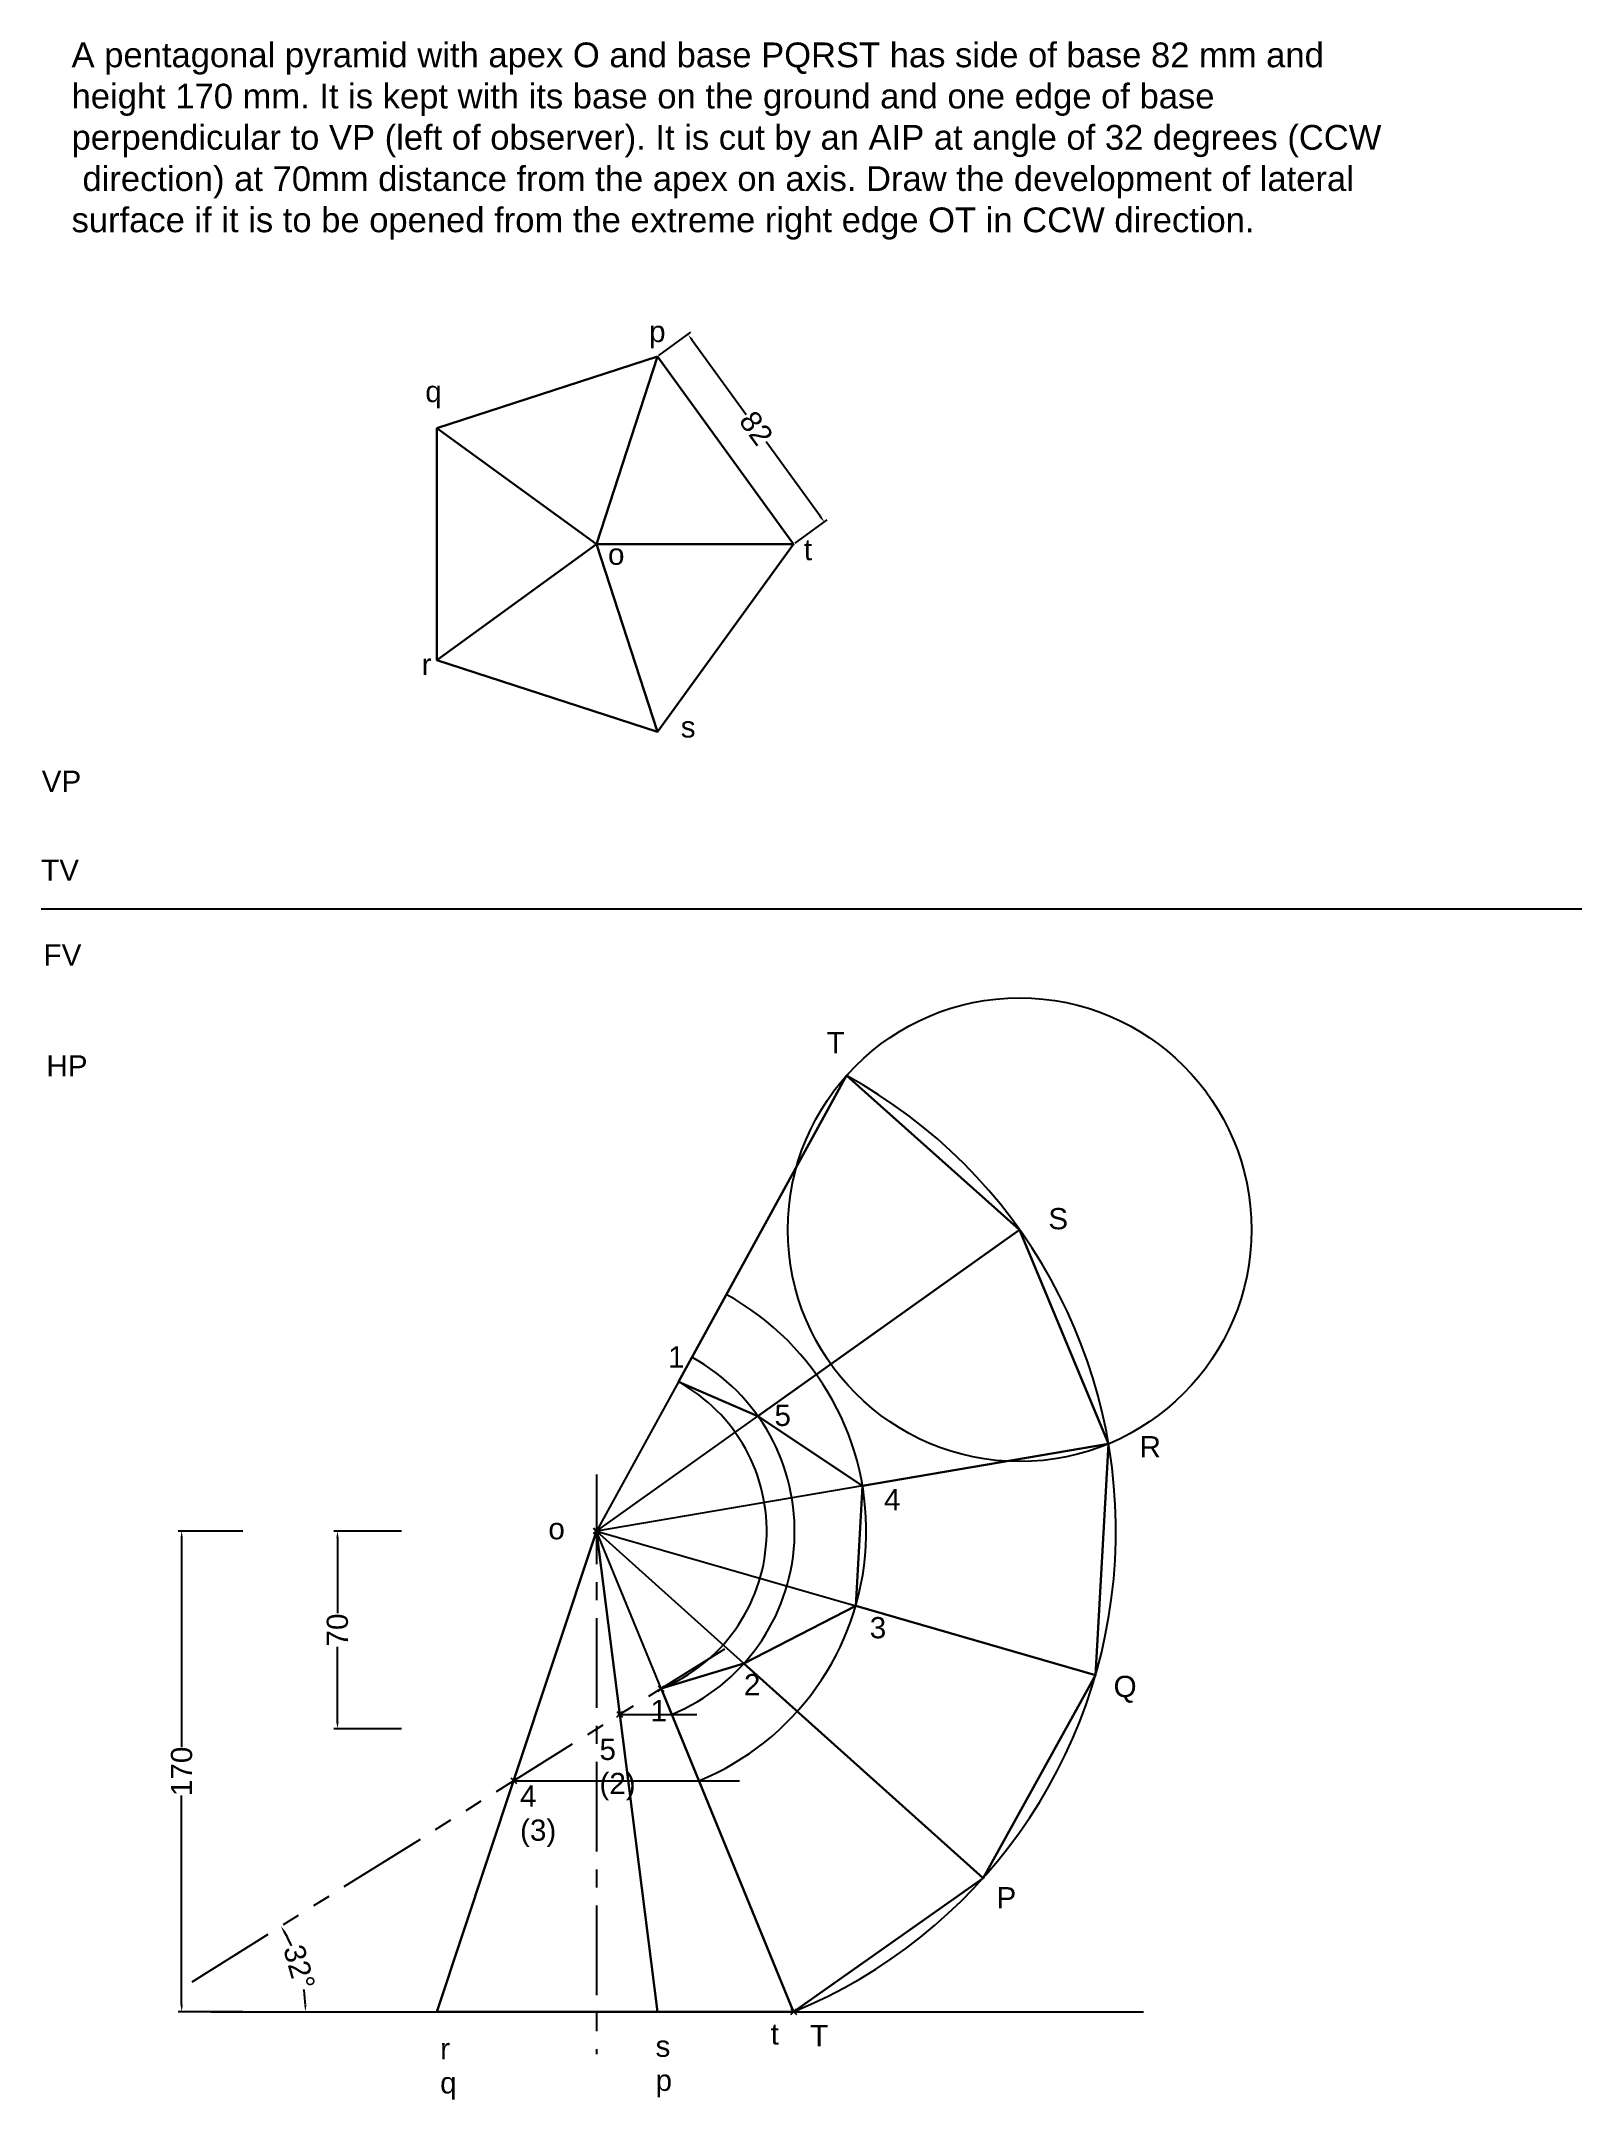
# Model space of a CAD drawing. Header units: millimetres. Extents: x 2800 to 3345, y 1079 to 1807.
import ezdxf

# ---------------------------------------------------------------- set-up
doc = ezdxf.new("R2010")
doc.units = ezdxf.units.MM
doc.header["$PDMODE"] = 3
doc.linetypes.add('CENTER', pattern=[50.8, 31.75, -6.35, 6.35, -6.35])
doc.linetypes.add('PHANTOM', pattern=[63.5, 31.75, -6.35, 6.35, -6.35, 6.35, -6.35])
doc.styles.get("Standard").update_dxf_attribs({"font": 'arial.ttf'})
doc.dimstyles.new('ISO-25', dxfattribs={"dimtxt": 7.5, "dimasz": 2.5, "dimexe": 1.25, "dimexo": 0.625, "dimtad": 0, "dimtxsty": 'Standard', "dimcen": 2.5, "dimadec": 0, "dimazin": 0, "dimtfac": 1, "dimtmove": 0, "dimatfit": 3, "dimfxl": 1, "dimarcsym": 0})

# ---------------------------------------------------------------- blocks, each defined once
blk = doc.blocks.new('*D1')
at = {"color": 0, "lineweight": -2, "transparency": 16777216}
for p, q in [((3018.49, 1695.71), (3029.83, 1703.95)), ((3030.29, 1701.19), (3049.41, 1674.87)), ((3075.55, 1638.89), (3056.42, 1665.22)), ((3066.69, 1629.37), (3078.03, 1637.61))]:
    blk.add_line(p, q, dxfattribs=at)
at = {"color": 0, "transparency": 16777216}
for points in [[(3030.63, 1701.43), (3029.95, 1700.94), (3028.82, 1703.21)], [(3075.89, 1639.14), (3075.21, 1638.65), (3077.02, 1636.87)]]:
    blk.add_solid(points, dxfattribs=at)
at = {"layer": 'Defpoints', "color": 0, "transparency": 16777216}
for p in [(3017.99, 1695.34), (3077.02, 1636.87), (3066.19, 1629)]:
    blk.add_point(p, dxfattribs=at)
at = {"color": 0, "transparency": 16777216, "insert": (3052.92, 1670.04), "char_height": 7.5, "attachment_point": 5, "rotation": 306}
blk.add_mtext('82', dxfattribs=at)
blk = doc.blocks.new('*D2')
at = {"color": 0, "lineweight": -2, "transparency": 16777216}
for p, q in [((2871.37, 1280), (2848.45, 1280)), ((2849.7, 1277.5), (2849.7, 1203.54)), ((2849.7, 1112.5), (2849.7, 1186.46)), ((2871.37, 1110), (2848.45, 1110))]:
    blk.add_line(p, q, dxfattribs=at)
at = {"color": 0, "transparency": 16777216}
for points in [[(2849.28, 1277.5), (2850.11, 1277.5), (2849.7, 1280)], [(2849.28, 1112.5), (2850.11, 1112.5), (2849.7, 1110)]]:
    blk.add_solid(points, dxfattribs=at)
at = {"layer": 'Defpoints', "color": 0, "transparency": 16777216}
for p in [(2871.99, 1280), (2849.7, 1110), (2871.99, 1110)]:
    blk.add_point(p, dxfattribs=at)
at = {"color": 0, "lineweight": -3, "transparency": 16777216, "insert": (2849.7, 1195), "char_height": 7.5, "attachment_point": 5, "rotation": 90}
blk.add_mtext('170', dxfattribs=at)
blk = doc.blocks.new('*D3')
at = {"color": 0, "lineweight": -2, "transparency": 16777216}
for p, q in [((2927.43, 1280), (2903.57, 1280)), ((2904.82, 1277.5), (2904.82, 1250.95)), ((2904.82, 1212.5), (2904.82, 1239.05)), ((2927.43, 1210), (2903.57, 1210))]:
    blk.add_line(p, q, dxfattribs=at)
at = {"color": 0, "transparency": 16777216}
for points in [[(2904.4, 1277.5), (2905.23, 1277.5), (2904.82, 1280)], [(2904.4, 1212.5), (2905.23, 1212.5), (2904.82, 1210)]]:
    blk.add_solid(points, dxfattribs=at)
at = {"layer": 'Defpoints', "color": 0, "transparency": 16777216}
for p in [(2928.05, 1280), (2904.82, 1210), (2928.05, 1210)]:
    blk.add_point(p, dxfattribs=at)
at = {"color": 0, "lineweight": -3, "transparency": 16777216, "insert": (2904.82, 1245), "char_height": 7.5, "attachment_point": 5, "rotation": 90}
blk.add_mtext('70', dxfattribs=at)
blk = doc.blocks.new('*D4')
at = {"color": 0, "lineweight": -2, "transparency": 16777216}
for start, end in [(24.03173, 29.49157), (2.50843, 7.96827)]:
    blk.add_arc((2836.4, 1110), 57.11, start, end, dxfattribs=at)
at = {"color": 0, "transparency": 16777216}
for points in [[(2885.75, 1137.9), (2886.46, 1138.33), (2884.83, 1140.26)], [(2893.87, 1112.51), (2893.03, 1112.49), (2893.51, 1110)]]:
    blk.add_solid(points, dxfattribs=at)
at = {"layer": 'Defpoints', "color": 0, "transparency": 16777216}
for p in [(3047.31, 1241.8), (2853.37, 1120.61), (2892.52, 1120.57), (2860, 1110), (3190, 1110)]:
    blk.add_point(p, dxfattribs=at)
at = {"color": 0, "lineweight": -3, "transparency": 16777216, "insert": (2891.29, 1125.74), "char_height": 7.5, "attachment_point": 5, "rotation": 286}
blk.add_mtext('32°', dxfattribs=at)

msp = doc.modelspace()

# ---------------------------------------------------------------- linework, layer by layer
at = {"lineweight": 30}
for p, q in [((3017.987, 1695.339), (2996.432, 1629)), ((2940, 1670), (2996.432, 1629)), ((2940, 1588), (2996.432, 1629)), ((3066.185, 1629), (2996.432, 1629)), ((3017.987, 1562.661), (2996.432, 1629)), ((2996.432, 1280), (2967.114, 1191.68)), ((2996.432, 1280), (3004.656, 1215.139)), ((3019.292, 1224.285), (3066.185, 1110)), ((3004.656, 1215.139), (3017.987, 1110)), ((2967.114, 1191.68), (2940, 1110)), ((3066.185, 1110), (2940, 1110))]:
    msp.add_line(p, q, dxfattribs=at)
for p, q in [((2800, 1500), (3345, 1500)), ((2860, 1110), (3190, 1110))]:
    msp.add_line(p, q)
at = {"color": 7, "lineweight": 30}
for p, q in [((3025.412, 1332.791), (3084.857, 1441.079)), ((3084.857, 1441.079), (3146.122, 1386.576)), ((3053.544, 1320.662), (3146.122, 1386.576)), ((3146.122, 1386.576), (3177.578, 1310.849)), ((3090.542, 1296.027), (3177.578, 1310.849)), ((3177.578, 1310.849), (3172.96, 1228.979)), ((3088.143, 1253.493), (3172.96, 1228.979)), ((3048.61, 1233.174), (3133.19, 1157.269)), ((3172.96, 1228.979), (3133.19, 1157.269)), ((3133.19, 1157.269), (3066.185, 1110))]:
    msp.add_line(p, q, dxfattribs=at)
at = {"color": 7}
for p, q in [((3025.412, 1332.791), (2996.432, 1280)), ((2996.432, 1280), (3053.544, 1320.662)), ((3090.542, 1296.027), (2996.432, 1280)), ((3048.61, 1233.174), (2996.432, 1280)), ((2996.432, 1280), (3088.143, 1253.493))]:
    msp.add_line(p, q, dxfattribs=at)
at = {"color": 5, "linetype": 'CENTER'}
msp.add_line((2996.432, 1300), (2996.432, 1095), dxfattribs=at)
at = {"lineweight": -3}
msp.add_line((3019.292, 1224.285), (2996.432, 1280), dxfattribs=at)
at = {"color": 3, "linetype": 'PHANTOM'}
msp.add_line((2853.372, 1120.607), (3047.315, 1241.795), dxfattribs=at)
at = {"color": 4}
for p, q in [((3004.656, 1215.139), (3031.893, 1215.139)), ((2967.114, 1191.68), (3046.994, 1191.68))]:
    msp.add_line(p, q, dxfattribs=at)
at = {"lineweight": 30}
msp.add_lwpolyline([(2940, 1670), (2940, 1588), (3017.987, 1562.661), (3066.185, 1629), (3017.987, 1695.339)], close=True, dxfattribs=at)
at = {"color": 7, "lineweight": 30}
msp.add_lwpolyline([(3019.292, 1224.285), (3048.61, 1233.174), (3088.143, 1253.493), (3090.542, 1296.027), (3053.544, 1320.662), (3025.412, 1332.791)], dxfattribs=at)
at = {"color": 4, "lineweight": -3}
msp.add_circle((3146.122, 1386.576), 82, dxfattribs=at)
msp.add_arc((2996.432, 1280), 183.754, 292.309025, 61.235129, dxfattribs=at)
at = {"color": 4}
for radius in [95.465, 70.109, 60.223]:
    msp.add_arc((2996.432, 1280), radius, 292.309025, 61.235129, dxfattribs=at)
at = {"lineweight": 30}
msp.add_point((2996.432, 1280), dxfattribs=at)
at = {"color": 7}
for p in [(3019.292, 1224.285), (3004.656, 1215.139), (2967.114, 1191.68), (3066.185, 1110)]:
    msp.add_point(p, dxfattribs=at)

# ---------------------------------------------------------------- texts
for s, p in [('p', (3015.053, 1700.492)), ('q', (2935.873, 1679.283)), ('o', (3000.517, 1621.735)), ('t', (3069.801, 1623.352)), ('r', (2934.601, 1582.788)), ('s', (3026.242, 1560.636)), ('VP', (2800.189, 1541.431)), ('TV', (2800, 1510)), ('FV', (2800.854, 1479.966)), ('HP', (2801.851, 1440.761))]:
    msp.add_text(s, height=7.5).set_placement(p)
for s, p in [('T', (3077.833, 1448.992)), ('S', (3156.278, 1386.729)), ('1', (3021.77, 1337.836)), ('5', (3059.394, 1317.169)), ('R', (3188.536, 1306.072)), ('4', (3098.136, 1287.364)), ('3', (3093.099, 1242.075)), ('2', (3048.596, 1221.938)), ('Q', (3179.358, 1221.289)), ('1', (3015.547, 1212.761)), ('5', (2997.498, 1199.034)), ('(2)', (2997.498, 1186.985)), ('4', (2969.408, 1182.522)), ('(3)', (2969.408, 1170.474)), ('P', (3137.936, 1146.574)), ('T', (3072.02, 1097.794))]:
    msp.add_text(s, height=7.5, dxfattribs=at).set_placement(p)
at = {"lineweight": 30}
for s, p in [('o', (2979.418, 1277.084)), ('s', (3017.333, 1094.05)), ('t', (3058.047, 1098.399)), ('r', (2941.137, 1093.154)), ('q', (2941.137, 1081.106)), ('p', (3017.333, 1082.002))]:
    msp.add_text(s, height=7.5, dxfattribs=at).set_placement(p)
at = {"color": 7, "insert": (2810.758, 1806.446), "char_height": 7.5, "attachment_point": 1}
msp.add_mtext_dynamic_manual_height_columns('{\\H1.1667x;\\C0;A pentagonal pyramid with apex O and base PQRST has side of base 82 mm and height 170 mm. It is kept with its base on the ground and one edge of base \\H1.2029x; \\H0.83134x;perpendicular to VP (left of observer). It is cut by an AIP at angle of 32 degrees (CCW \\H1.135x; \\H0.88105x;direction) at 70mm distance from the apex on axis. Draw the development of lateral \\H1.1576x; \\H0.86383x;surface if it is to be opened from the extreme right edge OT in CCW direction.\\H1.1508x; }', width=464.04033, gutter_width=37.5, heights=[0], dxfattribs=at)

# ---------------------------------------------------------------- dimensions: what is measured, and where the dimension line sits
dim = msp.add_aligned_dim(p1=(3017.987, 1695.339), p2=(3066.185, 1629), distance=13.391, dimstyle='ISO-25')
dim.commit()
dim.dimension.update_dxf_attribs({"geometry": '*D1', "text_midpoint": (3052.92, 1670.041)})
at = {"lineweight": -3}
for p1, p2, distance, picture, middle in [((2871.991, 1280), (2871.991, 1110), -22.293, '*D2', (2849.698, 1195)), ((2928.052, 1280), (2928.052, 1210), -23.237, '*D3', (2904.816, 1245))]:
    dim = msp.add_aligned_dim(p1=p1, p2=p2, distance=distance, dimstyle='ISO-25', dxfattribs=at)
    dim.commit()
    dim.dimension.update_dxf_attribs({"geometry": picture, "text_midpoint": middle})
dim = msp.add_angular_dim_2l(base=(2892.519, 1120.57), line1=((2860, 1110), (3190, 1110)), line2=((2853.372, 1120.607), (3047.315, 1241.795)), dimstyle='ISO-25', dxfattribs=at)
dim.commit()
dim.dimension.update_dxf_attribs({"geometry": '*D4', "text_midpoint": (2891.294, 1125.741)})

doc.saveas('drawing.dxf')
